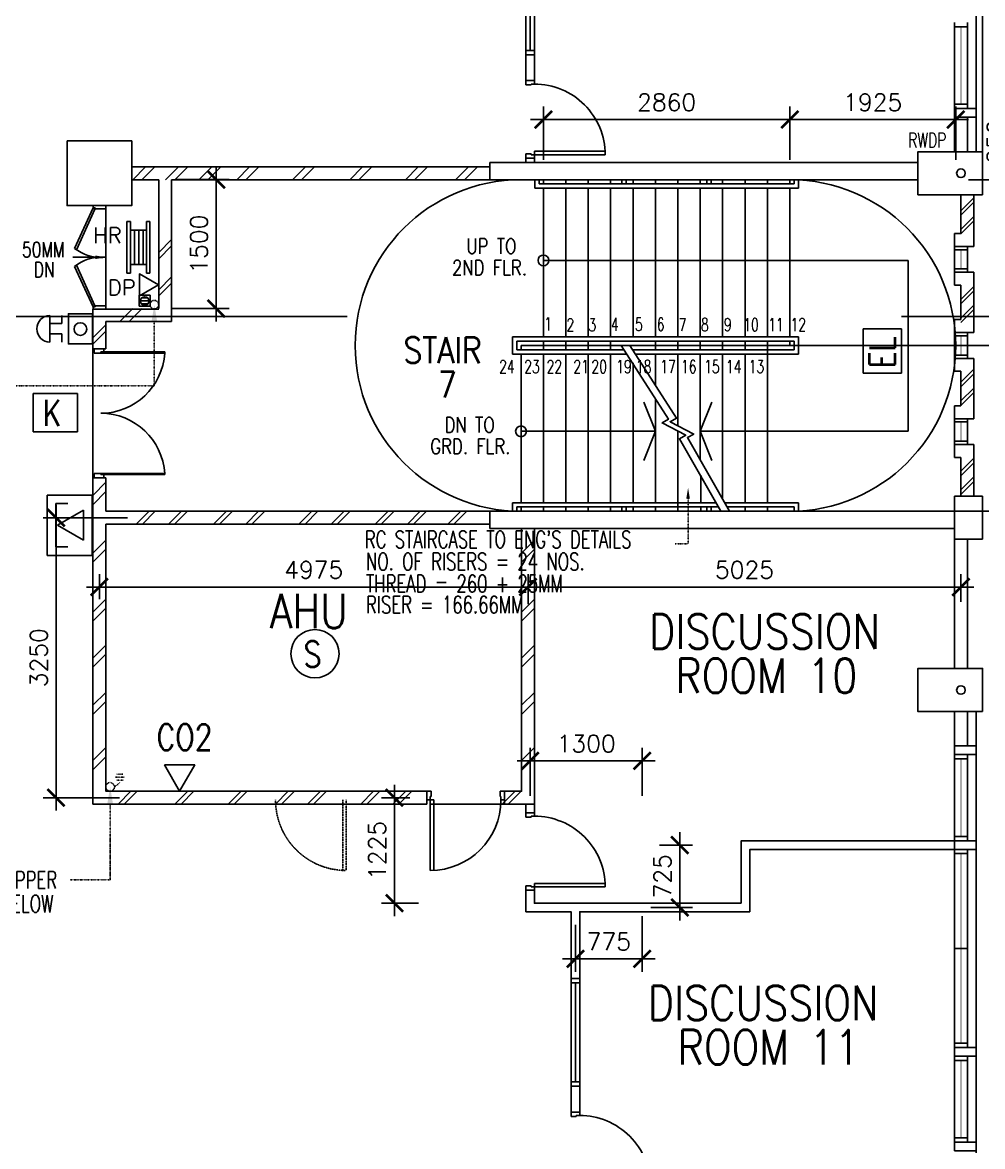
# Model space of a CAD drawing. Header units: feet. Extents: x 1613173 to 1750704, y -859418 to -757301.
# Drawn here: x 1700067 to 1711210, y -825724 to -812674 of the extents above; entities that cross this region are included whole.
import ezdxf
from ezdxf.enums import TextEntityAlignment as Align

# ---------------------------------------------------------------- set-up
doc = ezdxf.new("R2010")
doc.units = ezdxf.units.FT
doc.header["$LTSCALE"] = 13
doc.header["$MEASUREMENT"] = 0
doc.linetypes.add('DASHED2', pattern=[0.375, 0.25, -0.125])
doc.linetypes.add('DIVIDE', pattern=[1.25, 0.5, -0.25, 0, -0.25, 0, -0.25])
doc.layers.get('0').update_dxf_attribs({"linetype": 'CONTINUOUS'})
for name, color, linetype in [('-EL & K', 10, 'CONTINUOUS'), ('-FF', 240, 'CONTINUOUS'), ('-HR', 4, 'CONTINUOUS'), ('AR', 7, 'CONTINUOUS'), ('COL', 3, 'CONTINUOUS'), ('DEMOLISH-WORKS', 8, 'DASHED2'), ('DIM', 7, 'CONTINUOUS'), ('DOOR', 5, 'CONTINUOUS'), ('DR', 7, 'CONTINUOUS'), ('FIT', 5, 'CONTINUOUS'), ('H', 1, 'CONTINUOUS'), ('hatch', 7, 'CONTINUOUS'), ('LINE', 7, 'CONTINUOUS'), ('partition', 7, 'CONTINUOUS'), ('PIPE', 5, 'DIVIDE'), ('PL', 5, 'CONTINUOUS'), ('RWDP', 145, 'CONTINUOUS'), ('stair', 7, 'CONTINUOUS'), ('T25', 7, 'CONTINUOUS'), ('T50', 4, 'CONTINUOUS'), ('TEX', 2, 'CONTINUOUS'), ('WALL', 2, 'CONTINUOUS'), ('WIN', 5, 'CONTINUOUS'), ('WP', 50, 'DIVIDE')]:
    doc.layers.add(name, color=color, linetype=linetype)
doc.styles.add('E', font='ROMANS.SHX', dxfattribs={"width": 0.9})
doc.styles.add('ROMANS', font='romans')
doc.styles.get("Standard").update_dxf_attribs({"font": 'ROMANS.SHX'})
doc.dimstyles.new('STANDARD$0', dxfattribs={"dimscale": 0, "dimtxt": 8, "dimasz": 6, "dimexe": 1, "dimexo": 1, "dimgap": 3, "dimtad": 1, "dimdec": 0, "dimlfac": -1, "dimrnd": 1, "dimzin": 0, "dimdsep": 46, "dimtxsty": 'Standard', "dimcen": 0, "dimclrd": 5, "dimclre": 250, "dimadec": 0, "dimazin": 0, "dimtfac": 1, "dimtdec": 4, "dimtofl": 0, "dimtmove": 0, "dimatfit": 3, "dimfxl": 1, "dimtolj": 1, "dimtzin": 0, "dimarcsym": 0})

# ---------------------------------------------------------------- blocks, each defined once
blk = doc.blocks.new('FD2')
at = {"layer": 'LINE', "linetype": 'Continuous'}
for points in [[(100, 1200), (100, 1250), (0, 1250), (0, 1200)], [(100, 0), (100, 50), (0, 50), (0, 0)]]:
    blk.add_lwpolyline(points, close=True, dxfattribs=at)
at = {"layer": 'LINE', "color": 5, "linetype": 'Continuous'}
for points in [[(0, 1200), (0, 50)], [(100, 50), (100, 1200)]]:
    blk.add_lwpolyline(points, dxfattribs=at)
at = {"layer": 'LINE', "color": 1, "linetype": 'Continuous'}
blk.add_lwpolyline([(50, 50), (50, 1200)], dxfattribs=at)
blk = doc.blocks.new('FG2')
at = {"layer": 'LINE', "linetype": 'Continuous', "xscale": -1, "rotation": 180}
blk.add_blockref('FD2', (0, 0), dxfattribs=at)
blk = doc.blocks.new('_ARCHTICK')
at = {"color": 0, "linetype": 'ByBlock', "const_width": 0.15}
blk.add_lwpolyline([(-0.5, -0.5), (0.5, 0.5)], dxfattribs=at)
blk = doc.blocks.new('*D220')
at = {"layer": 'stair', "color": 7, "lineweight": -2, "transparency": 16777216}
for p, q in [((1708974, -814268), (1708974, -813651)), ((1710899, -814268), (1710899, -813651)), ((1711049, -813801), (1708824, -813801))]:
    blk.add_line(p, q, dxfattribs=at)
at = {"layer": 'stair', "color": 7, "lineweight": -2, "transparency": 16777216, "xscale": 200, "yscale": 200, "zscale": 200, "rotation": 180}
blk.add_blockref('_ARCHTICK', (1708974, -813801), dxfattribs=at)
at = {"layer": 'stair', "color": 7, "lineweight": -2, "transparency": 16777216, "xscale": 200, "yscale": 200, "zscale": 200}
blk.add_blockref('_ARCHTICK', (1710899, -813801), dxfattribs=at)
at = {"layer": 'stair', "color": 7, "transparency": 16777216, "insert": (1709936, -813601), "char_height": 200, "attachment_point": 5, "style": 'ROMANS'}
blk.add_mtext('\\A1;1925', dxfattribs=at)
blk = doc.blocks.new('*D221')
at = {"layer": 'stair', "color": 7, "lineweight": -2, "transparency": 16777216}
for p, q in [((1706114, -814268), (1706114, -813651)), ((1708974, -814268), (1708974, -813651)), ((1705964, -813801), (1709124, -813801))]:
    blk.add_line(p, q, dxfattribs=at)
at = {"layer": 'stair', "color": 7, "lineweight": -2, "transparency": 16777216, "xscale": 200, "yscale": 200, "zscale": 200, "rotation": 180}
blk.add_blockref('_ARCHTICK', (1706114, -813801), dxfattribs=at)
at = {"layer": 'stair', "color": 7, "lineweight": -2, "transparency": 16777216, "xscale": 200, "yscale": 200, "zscale": 200}
blk.add_blockref('_ARCHTICK', (1708974, -813801), dxfattribs=at)
at = {"layer": 'stair', "color": 7, "transparency": 16777216, "insert": (1707544, -813601), "char_height": 200, "attachment_point": 5, "style": 'ROMANS'}
blk.add_mtext('\\A1;2860', dxfattribs=at)
blk = doc.blocks.new('*D224')
at = {"layer": 'DIM', "color": 7, "lineweight": -2, "transparency": 16777216}
for p, q in [((1702316, -814349), (1702316, -816146)), ((1701854, -814499), (1702466, -814499)), ((1701799, -815996), (1702466, -815996))]:
    blk.add_line(p, q, dxfattribs=at)
at = {"layer": 'DIM', "color": 7, "lineweight": -2, "transparency": 16777216, "xscale": 200, "yscale": 200, "zscale": 200}
for p, rotation in [((1702316, -814499), 90), ((1702316, -815996), 270)]:
    blk.add_blockref('_ARCHTICK', p, dxfattribs=dict(at, rotation=rotation))
at = {"layer": 'DIM', "color": 7, "transparency": 16777216, "insert": (1702116, -815248), "char_height": 200, "attachment_point": 5, "rotation": 90, "style": 'ROMANS'}
blk.add_mtext('\\A1;1500', dxfattribs=at)
blk = doc.blocks.new('D1500-1')
at = {"layer": 'DR'}
for p, q in [((38, 77), (38, 821)), ((38, 821), (50, 820)), ((50, 0), (50, 820)), ((1462, 821), (1450, 820)), ((1450, 0), (1450, 820)), ((1462, 77), (1462, 821)), ((38, 115), (0, 115)), ((50, 0), (0, 0)), ((50, 77), (38, 77)), ((1450, 77), (1462, 77)), ((1462, 115), (1500, 115)), ((1450, 0), (1500, 0))]:
    blk.add_line(p, q, dxfattribs=at)
for centre, start, end in [((5, 77), 0.0238, 86.5289), ((1495, 77), 93.4711, 179.9762)]:
    blk.add_arc(centre, 745, start, end, dxfattribs=at)
blk = doc.blocks.new('*D227')
at = {"layer": 'DIM', "color": 7, "lineweight": -2, "transparency": 16777216}
for p, q in [((1700960, -819369), (1700960, -819079)), ((1705935, -819427), (1705935, -819079)), ((1706085, -819229), (1700810, -819229))]:
    blk.add_line(p, q, dxfattribs=at)
at = {"layer": 'DIM', "color": 7, "lineweight": -2, "transparency": 16777216, "xscale": 200, "yscale": 200, "zscale": 200, "rotation": 180}
blk.add_blockref('_ARCHTICK', (1700960, -819229), dxfattribs=at)
at = {"layer": 'DIM', "color": 7, "lineweight": -2, "transparency": 16777216, "xscale": 200, "yscale": 200, "zscale": 200}
blk.add_blockref('_ARCHTICK', (1705935, -819229), dxfattribs=at)
at = {"layer": 'DIM', "color": 7, "transparency": 16777216, "insert": (1703448, -819029), "char_height": 200, "attachment_point": 5, "style": 'ROMANS'}
blk.add_mtext('\\A1;4975', dxfattribs=at)
blk = doc.blocks.new('*D228')
at = {"layer": 'DIM', "color": 7, "lineweight": -2, "transparency": 16777216}
for p, q in [((1700457, -821824), (1700457, -818274)), ((1701286, -818424), (1700307, -818424)), ((1701192, -821674), (1700307, -821674))]:
    blk.add_line(p, q, dxfattribs=at)
at = {"layer": 'DIM', "color": 7, "lineweight": -2, "transparency": 16777216, "xscale": 200, "yscale": 200, "zscale": 200}
for p, rotation in [((1700457, -818424), 90), ((1700457, -821674), 270)]:
    blk.add_blockref('_ARCHTICK', p, dxfattribs=dict(at, rotation=rotation))
at = {"layer": 'DIM', "color": 7, "transparency": 16777216, "insert": (1700257, -820049), "char_height": 200, "attachment_point": 5, "rotation": 90, "style": 'ROMANS'}
blk.add_mtext('\\A1;3250', dxfattribs=at)
blk = doc.blocks.new('d900-1b1')
at = {"layer": 'DR'}
for p, q in [((40, 100), (40, 920)), ((80, 919), (80, 100)), ((0, 0), (0, 100)), ((0, 100), (40, 100)), ((50, 0), (0, 0)), ((80, 100), (40, 100)), ((40, 100), (40, 60)), ((40, 60), (50, 60)), ((50, 60), (50, 0)), ((860, 60), (850, 60)), ((850, 60), (850, 0)), ((850, 0), (900, 0)), ((860, 100), (860, 60)), ((900, 100), (860, 100)), ((900, 0), (900, 100))]:
    blk.add_line(p, q, dxfattribs=at)
blk.add_arc((40, 100), 820, 0, 90, dxfattribs=at)
blk = doc.blocks.new('*D229')
at = {"layer": 'DIM', "color": 7, "lineweight": -2, "transparency": 16777216}
for p, q in [((1705935, -819427), (1705935, -819079)), ((1710960, -819399), (1710960, -819079)), ((1711110, -819229), (1705785, -819229))]:
    blk.add_line(p, q, dxfattribs=at)
at = {"layer": 'DIM', "color": 7, "lineweight": -2, "transparency": 16777216, "xscale": 200, "yscale": 200, "zscale": 200, "rotation": 180}
blk.add_blockref('_ARCHTICK', (1705935, -819229), dxfattribs=at)
at = {"layer": 'DIM', "color": 7, "lineweight": -2, "transparency": 16777216, "xscale": 200, "yscale": 200, "zscale": 200}
blk.add_blockref('_ARCHTICK', (1710960, -819229), dxfattribs=at)
at = {"layer": 'DIM', "color": 7, "transparency": 16777216, "insert": (1708448, -819029), "char_height": 200, "attachment_point": 5, "style": 'ROMANS'}
blk.add_mtext('\\A1;5025', dxfattribs=at)
blk = doc.blocks.new('*D241')
at = {"layer": 'DIM', "color": 7, "lineweight": -2, "transparency": 16777216}
for p, q in [((1705960, -821651), (1705960, -821097)), ((1707260, -821651), (1707260, -821097)), ((1707410, -821247), (1705810, -821247))]:
    blk.add_line(p, q, dxfattribs=at)
at = {"layer": 'DIM', "color": 7, "lineweight": -2, "transparency": 16777216, "xscale": 200, "yscale": 200, "zscale": 200, "rotation": 180}
blk.add_blockref('_ARCHTICK', (1705960, -821247), dxfattribs=at)
at = {"layer": 'DIM', "color": 7, "lineweight": -2, "transparency": 16777216, "xscale": 200, "yscale": 200, "zscale": 200}
blk.add_blockref('_ARCHTICK', (1707260, -821247), dxfattribs=at)
at = {"layer": 'DIM', "color": 7, "transparency": 16777216, "insert": (1706610, -821047), "char_height": 200, "attachment_point": 5, "style": 'ROMANS'}
blk.add_mtext('\\A1;1300', dxfattribs=at)
blk = doc.blocks.new('*D242')
at = {"layer": 'DIM', "color": 7, "lineweight": -2, "transparency": 16777216}
for p, q in [((1704384, -823049), (1704384, -821524)), ((1704564, -821674), (1704234, -821674)), ((1704664, -822899), (1704234, -822899))]:
    blk.add_line(p, q, dxfattribs=at)
at = {"layer": 'DIM', "color": 7, "lineweight": -2, "transparency": 16777216, "xscale": 200, "yscale": 200, "zscale": 200}
for p, rotation in [((1704384, -821674), 90), ((1704384, -822899), 270)]:
    blk.add_blockref('_ARCHTICK', p, dxfattribs=dict(at, rotation=rotation))
at = {"layer": 'DIM', "color": 7, "transparency": 16777216, "insert": (1704184, -822287), "char_height": 200, "attachment_point": 5, "rotation": 90, "style": 'ROMANS'}
blk.add_mtext('\\A1;1225', dxfattribs=at)
blk = doc.blocks.new('*D243')
at = {"layer": 'DIM', "color": 7, "lineweight": -2, "transparency": 16777216}
for p, q in [((1707696, -822074), (1707696, -823099)), ((1707460, -822224), (1707846, -822224)), ((1707360, -822949), (1707846, -822949))]:
    blk.add_line(p, q, dxfattribs=at)
at = {"layer": 'DIM', "color": 7, "lineweight": -2, "transparency": 16777216, "xscale": 200, "yscale": 200, "zscale": 200}
for p, rotation in [((1707696, -822224), 90), ((1707696, -822949), 270)]:
    blk.add_blockref('_ARCHTICK', p, dxfattribs=dict(at, rotation=rotation))
at = {"layer": 'DIM', "color": 7, "transparency": 16777216, "insert": (1707496, -822587), "char_height": 200, "attachment_point": 5, "rotation": 90, "style": 'ROMANS'}
blk.add_mtext('\\A1;725', dxfattribs=at)
blk = doc.blocks.new('*D244')
at = {"layer": 'DIM', "color": 7, "lineweight": -2, "transparency": 16777216}
for p, q in [((1707260, -823049), (1707260, -823695)), ((1706485, -823149), (1706485, -823695)), ((1707410, -823545), (1706335, -823545))]:
    blk.add_line(p, q, dxfattribs=at)
at = {"layer": 'DIM', "color": 7, "lineweight": -2, "transparency": 16777216, "xscale": 200, "yscale": 200, "zscale": 200, "rotation": 180}
blk.add_blockref('_ARCHTICK', (1706485, -823545), dxfattribs=at)
at = {"layer": 'DIM', "color": 7, "lineweight": -2, "transparency": 16777216, "xscale": 200, "yscale": 200, "zscale": 200}
blk.add_blockref('_ARCHTICK', (1707260, -823545), dxfattribs=at)
at = {"layer": 'DIM', "color": 7, "transparency": 16777216, "insert": (1706873, -823345), "char_height": 200, "attachment_point": 5, "style": 'ROMANS'}
blk.add_mtext('\\A1;775', dxfattribs=at)
blk = doc.blocks.new('*D257')
at = {"color": 7, "lineweight": -2, "transparency": 16777216}
for p, q in [((1711501, -814274), (1711501, -814824)), ((1711360, -814424), (1711651, -814424)), ((1711360, -814674), (1711651, -814674))]:
    blk.add_line(p, q, dxfattribs=at)
at = {"color": 7, "lineweight": -2, "transparency": 16777216, "xscale": 200, "yscale": 200, "zscale": 200}
for p, rotation in [((1711501, -814424), 90), ((1711501, -814674), 270)]:
    blk.add_blockref('_ARCHTICK', p, dxfattribs=dict(at, rotation=rotation))
at = {"color": 7, "transparency": 16777216, "insert": (1711363, -814059), "char_height": 200, "attachment_point": 5, "rotation": 90, "style": 'ROMANS'}
blk.add_mtext('\\A1;250', dxfattribs=at)
blk = doc.blocks.new('100FT')
at = {"layer": 'PIPE', "linetype": 'Continuous'}
blk.add_circle((0, 0), 50, dxfattribs=at)
at = {"layer": 'WP', "linetype": 'Continuous'}
for p, q in [((-37, 34), (37, 34)), ((-50, -3), (50, -3)), ((-34, -37), (34, -37))]:
    blk.add_line(p, q, dxfattribs=at)
blk = doc.blocks.new('A$C7CE3714C')
at = {"layer": 'FIT'}
blk.add_lwpolyline([(0, 0), (126, 0), (126, 126), (0, 126)], close=True, dxfattribs=at)
at = {"layer": 'FIT', "xscale": -1}
blk.add_blockref('100FT', (63, 66), dxfattribs=at)
blk = doc.blocks.new('CO2')
at = {"layer": '-FF'}
blk.add_lwpolyline([(-306, -176), (-306, 176), (0, 0)], close=True, dxfattribs=at)
blk = doc.blocks.new('ALARM BELL')
at = {"layer": '-FF'}
for p, q in [((-159, 140), (153, 140)), ((-60, 140), (-60, 0)), ((60, 140), (60, 0)), ((-156, 0), (-60, 0)), ((60, 0), (152, 0))]:
    blk.add_line(p, q, dxfattribs=at)
blk.add_arc((-3, 135), 156, 1.8551, 178.1449, dxfattribs=at)
blk = doc.blocks.new('BREAK GLASS')
at = {"layer": '-FF'}
blk.add_lwpolyline([(-175, 281), (-175, 0), (175, 0), (175, 281)], close=True, dxfattribs=at)
blk.add_circle((2, 140), 73.3, dxfattribs=at)
blk = doc.blocks.new('SMOKE DETECTOR')
at = {"layer": '-FF'}
blk.add_circle((0, 0), 280, dxfattribs=at)
at = {"layer": '-FF', "color": 3, "style": 'E', "width": 0.8}
blk.add_text('S', height=300, dxfattribs=at).set_placement((-132, -156))
blk = doc.blocks.new('FIREMAN INTERCOM')
at = {"layer": '-FF', "color": 3, "ltscale": 10}
for p, q in [((-350, 522), (350, 522)), ((-350, 0), (-350, 522)), ((350, 522), (350, 0)), ((350, 0), (-350, 0))]:
    blk.add_line(p, q, dxfattribs=at)
at = {"layer": '-FF', "ltscale": 10}
for p, q in [((-254, 281), (-254, 422)), ((-254, 422), (251, 422)), ((-1, 402), (-176, 100)), ((173, 100), (-1, 402)), ((251, 422), (251, 281)), ((-176, 100), (173, 100))]:
    blk.add_line(p, q, dxfattribs=at)

msp = doc.modelspace()

# ---------------------------------------------------------------- linework, layer by layer
at = {"layer": '-EL & K', "color": 0}
for p, q in [((1709823.9, -816744.9), (1709823.9, -816231)), ((1709823.9, -816231), (1710271, -816231)), ((1710271, -816231), (1710271, -816744.9)), ((1710271, -816744.9), (1709823.9, -816744.9)), ((1700190.6, -816979.7), (1700704.5, -816979.7)), ((1700190.6, -817426.8), (1700190.6, -816979.7)), ((1700704.5, -816979.7), (1700704.5, -817426.8)), ((1700704.5, -817426.8), (1700190.6, -817426.8))]:
    msp.add_line(p, q, dxfattribs=at)
at = {"layer": '-HR', "color": 0}
for p, q in [((1701319.4, -814984.5), (1701279.4, -814984.5)), ((1701279.4, -814984.5), (1701279.4, -815584.5)), ((1701319.4, -814984.5), (1701319.4, -815584.5)), ((1701504.9, -815084.5), (1701319.4, -815084.5)), ((1701369.4, -815084.5), (1701369.4, -815484.5)), ((1701419.4, -815084.5), (1701419.4, -815484.5)), ((1701469.4, -815084.5), (1701469.4, -815484.5)), ((1701504.9, -814984.5), (1701504.9, -815584.5)), ((1701544.9, -814984.5), (1701504.9, -814984.5)), ((1701544.9, -814984.5), (1701544.9, -815584.5)), ((1701504.9, -815484.5), (1701319.4, -815484.5)), ((1701319.4, -815584.5), (1701279.4, -815584.5)), ((1701544.9, -815584.5), (1701504.9, -815584.5))]:
    msp.add_line(p, q, dxfattribs=at)
at = {"layer": '-HR', "color": 0, "elevation": 0}
msp.add_lwpolyline([(1701424.9, -815846.5), (1701424.9, -815592.4), (1701644.9, -815719.4)], close=True, dxfattribs=at)
at = {"color": 0}
for p, q in [((1711135.2, -814174.1), (1711135.2, -808674.1)), ((1711135.2, -826174.1), (1711135.2, -820674.1))]:
    msp.add_line(p, q, dxfattribs=at)
at = {"layer": 'AR', "color": 0}
for p, q in [((1703834.4, -816086.9), (1691157.2, -816086.9)), ((1716407.7, -816086.9), (1710269.5, -816086.9))]:
    msp.add_line(p, q, dxfattribs=at)
at = {"layer": 'COL', "color": 0}
for p, q in [((1705490.2, -814299.1), (1710460.2, -814299.1)), ((1705490.2, -814299.1), (1705490.2, -814499.1)), ((1705490.2, -814499.1), (1710460.2, -814499.1)), ((1711210.2, -818174.1), (1710885.2, -818174.1)), ((1710885.2, -818424.1), (1710885.2, -818174.1)), ((1711210.2, -818674.1), (1711210.2, -818174.1)), ((1705490.2, -818349.1), (1710885.2, -818349.1)), ((1705490.2, -818549.1), (1705490.2, -818349.1)), ((1710885.2, -818674.1), (1710885.2, -818424.1)), ((1705490.2, -818549.1), (1710885.2, -818549.1)), ((1710885.2, -818674.1), (1711210.2, -818674.1))]:
    msp.add_line(p, q, dxfattribs=at)
for points in [[(1700585.2, -814049.1), (1701335.2, -814049.1), (1701335.2, -814799.1), (1700585.2, -814799.1)], [(1711210.2, -814674.1), (1710460.2, -814674.1), (1710460.2, -814174.1), (1711210.2, -814174.1)], [(1711210.2, -820674.1), (1710460.2, -820674.1), (1710460.2, -820174.1), (1711210.2, -820174.1)]]:
    msp.add_lwpolyline(points, close=True, dxfattribs=at)
at = {"layer": 'DEMOLISH-WORKS', "color": 0, "ltscale": 0.7}
for p, q in [((1703784.2, -822518.1), (1703784.2, -821699.1)), ((1703824.2, -821699.1), (1703824.2, -822519.1))]:
    msp.add_line(p, q, dxfattribs=at)
msp.add_arc((1703824.2, -821699.1), 820, 180, 270, dxfattribs=at)
at = {"layer": 'DOOR', "color": 0}
for p, q in [((1700886.2, -814826.3), (1700673, -815297.3)), ((1700907.1, -814840.1), (1700693.1, -815312.2)), ((1700886.2, -814799.1), (1700886.2, -814824.1)), ((1700886.2, -814824.1), (1700911.2, -814824.1)), ((1700907.1, -814837.9), (1700886.2, -814824.1)), ((1700911.2, -814824.1), (1700911.2, -814837.1)), ((1700911.2, -814837.1), (1701036.2, -814837.1)), ((1701036.2, -814799.1), (1701036.2, -814837.1)), ((1700907.1, -815962.5), (1700693.1, -815490.4)), ((1700886.2, -815976.3), (1700673, -815505.3)), ((1700907.1, -815962.5), (1700886.2, -815976.3)), ((1700886.2, -815976.3), (1700911.2, -815976.3)), ((1700886.2, -816001.3), (1700886.2, -815976.3)), ((1700911.2, -815976.3), (1700911.2, -815963.3)), ((1700911.2, -815963.3), (1701036.2, -815963.3)), ((1701036.2, -816001.3), (1701036.2, -815963.3))]:
    msp.add_line(p, q, dxfattribs=at)
msp.add_arc((1700979.9, -814903.9), 499, 232.03455, 272.4491, dxfattribs=at)
at = {"layer": 'DR', "color": 0}
msp.add_line((1701036.2, -815400.2), (1700651.8, -815400.2), dxfattribs=at)
at = {"layer": 'H', "color": 0}
for p, q in [((1710958.1, -814859.9), (1711108.1, -814709.9)), ((1710958.1, -814911.6), (1711108.1, -814761.6)), ((1710960.2, -815076.6), (1711110.2, -814926.6)), ((1710960.2, -815128.3), (1711110.2, -814978.3)), ((1710958.1, -815888.5), (1711108.1, -815738.5)), ((1710958.1, -815940.2), (1711108.1, -815790.2)), ((1710960.2, -816105.3), (1711110.2, -815955.3)), ((1710960.2, -816156.9), (1711110.2, -816006.9)), ((1710958.1, -816851), (1711108.1, -816701)), ((1710958.1, -816902.7), (1711108.1, -816752.7)), ((1710960.2, -817067.8), (1711110.2, -816917.8)), ((1710960.2, -817119.4), (1711110.2, -816969.4)), ((1710958.1, -817884.2), (1711108.1, -817734.2)), ((1710958.1, -817935.9), (1711108.1, -817785.9)), ((1710960.2, -818100.9), (1711110.2, -817950.9)), ((1710960.2, -818152.6), (1711110.2, -818002.6)), ((1701538.3, -818349.1), (1701388.3, -818499.1)), ((1701609, -818349.1), (1701459, -818499.1)), ((1701912, -818349.1), (1701762, -818499.1)), ((1701982.7, -818349.1), (1701832.7, -818499.1)), ((1702434.2, -818349.1), (1702284.2, -818499.1)), ((1702504.9, -818349.1), (1702354.9, -818499.1)), ((1702807.9, -818349.1), (1702657.9, -818499.1)), ((1702878.6, -818349.1), (1702728.6, -818499.1)), ((1703426.1, -818349.1), (1703276.1, -818499.1)), ((1703496.9, -818349.1), (1703346.9, -818499.1)), ((1703799.8, -818349.1), (1703649.8, -818499.1)), ((1703870.5, -818349.1), (1703720.5, -818499.1)), ((1704311.4, -818349.1), (1704161.4, -818499.1)), ((1704382.1, -818349.1), (1704232.1, -818499.1)), ((1704685.1, -818349.1), (1704535.1, -818499.1)), ((1704755.8, -818349.1), (1704605.8, -818499.1)), ((1705154, -818349.1), (1705004, -818499.1)), ((1705224.7, -818349.1), (1705074.7, -818499.1)), ((1701326.9, -821599.1), (1701176.9, -821749.1)), ((1701397.6, -821599.1), (1701247.6, -821749.1)), ((1701986.9, -821599.1), (1701836.9, -821749.1)), ((1702057.6, -821599.1), (1701907.6, -821749.1)), ((1702604.6, -821599.1), (1702454.6, -821749.1)), ((1702675.3, -821599.1), (1702525.3, -821749.1)), ((1703152.2, -821599.1), (1703002.2, -821749.1)), ((1703222.9, -821599.1), (1703072.9, -821749.1)), ((1703525.9, -821599.1), (1703375.9, -821749.1)), ((1703596.6, -821599.1), (1703446.6, -821749.1)), ((1704142.8, -821599.1), (1703992.8, -821749.1)), ((1704213.5, -821599.1), (1704063.5, -821749.1)), ((1704516.5, -821599.1), (1704366.5, -821749.1)), ((1704587.2, -821599.1), (1704437.2, -821749.1)), ((1705785.4, -821599.1), (1705635.4, -821749.1)), ((1705856.1, -821599.1), (1705706.1, -821749.1))]:
    msp.add_line(p, q, dxfattribs=at)
at = {"layer": 'hatch', "color": 0}
for p, q in [((1701346.8, -814499.1), (1701496.8, -814349.1)), ((1701452.9, -814499.1), (1701602.9, -814349.1)), ((1701728.7, -814499.1), (1701878.7, -814349.1)), ((1701834.8, -814499.1), (1701984.8, -814349.1)), ((1702113.9, -814499.1), (1702263.9, -814349.1)), ((1702220, -814499.1), (1702370, -814349.1)), ((1702553.8, -814499.1), (1702703.8, -814349.1)), ((1702659.8, -814499.1), (1702809.8, -814349.1)), ((1703200.4, -814499.1), (1703350.4, -814349.1)), ((1703306.4, -814499.1), (1703456.4, -814349.1)), ((1703865, -814499.1), (1704015, -814349.1)), ((1703971.1, -814499.1), (1704121.1, -814349.1)), ((1704511.6, -814499.1), (1704661.6, -814349.1)), ((1704617.7, -814499.1), (1704767.7, -814349.1)), ((1705092.8, -814499.1), (1705242.8, -814349.1)), ((1705198.9, -814499.1), (1705348.9, -814349.1)), ((1701036.2, -814801.3), (1701036.2, -816001.3)), ((1701798.9, -815195.1), (1701648.9, -815345.1)), ((1701798.9, -815266.7), (1701648.9, -815416.7)), ((1701798.9, -815628), (1701648.9, -815778)), ((1701798.9, -815699.6), (1701648.9, -815849.6)), ((1701198.9, -816146.3), (1701348.9, -815996.3)), ((1701305, -816146.3), (1701455, -815996.3)), ((1700885.2, -816334.5), (1701035.2, -816184.5)), ((1700885.2, -816409), (1701035.2, -816259)), ((1700886.5, -818162.4), (1701036.5, -818012.4)), ((1700886.5, -818268.4), (1701036.5, -818118.4)), ((1700885.2, -818833.5), (1701035.2, -818683.5)), ((1705860.2, -818833.5), (1706010.2, -818683.5)), ((1700885.2, -818939.5), (1701035.2, -818789.5)), ((1705860.2, -818939.5), (1706010.2, -818789.5)), ((1700885.2, -819519.8), (1701035.2, -819369.8)), ((1705860.2, -819519.8), (1706010.2, -819369.8)), ((1700885.2, -819625.8), (1701035.2, -819475.8)), ((1705860.2, -819625.8), (1706010.2, -819475.8)), ((1700885.2, -820053.5), (1701035.2, -819903.5)), ((1705860.2, -820053.5), (1706010.2, -819903.5)), ((1700885.2, -820159.6), (1701035.2, -820009.6)), ((1705860.2, -820159.6), (1706010.2, -820009.6)), ((1700885.2, -820601.9), (1701035.2, -820451.9)), ((1705860.2, -820601.9), (1706010.2, -820451.9)), ((1700885.2, -820708), (1701035.2, -820558)), ((1705860.2, -820708), (1706010.2, -820558)), ((1700885.2, -821243.4), (1701035.2, -821093.4)), ((1705860.2, -821243.4), (1706010.2, -821093.4)), ((1700885.2, -821349.5), (1701035.2, -821199.5)), ((1705860.2, -821349.5), (1706010.2, -821199.5))]:
    msp.add_line(p, q, dxfattribs=at)
msp.add_arc((1700979.9, -815898.7), 499, 87.5509, 127.96545, dxfattribs=at)
msp.add_solid([(1700911.2, -815421), (1700911.2, -815379.4), (1701036.2, -815400.2)], dxfattribs=at)
at = {"layer": 'LINE', "color": 0}
for p, q in [((1711210.2, -814174.1), (1711210.2, -790674.1)), ((1704760.2, -821599.1), (1704760.2, -821749.1)), ((1705660.2, -821599.1), (1705660.2, -821749.1))]:
    msp.add_line(p, q, dxfattribs=at)
for points in [[(1700885.2, -816461.6), (1700885.2, -817961.6)], [(1700885.2, -818499.1), (1700885.2, -821749.1), (1704760.2, -821749.1)], [(1705490.2, -818499.1), (1701035.2, -818499.1), (1701035.2, -821599.1), (1704760.2, -821599.1)], [(1703253.2, -818499.1), (1702228.2, -818499.1)], [(1705660.2, -821599.1), (1705860.2, -821599.1), (1705860.2, -818549.1)], [(1705660.2, -821749.1), (1706010.2, -821749.1), (1706010.2, -818549.1)], [(1705660.2, -821749.1), (1704804.2, -821749.1)]]:
    msp.add_lwpolyline(points, dxfattribs=at)
at = {"layer": 'LINE', "color": 0, "elevation": 0}
msp.add_lwpolyline([(1702928.2, -818349.1), (1702228.2, -818349.1)], dxfattribs=at)
at = {"layer": 'partition', "color": 0}
for p, q in [((1705910.2, -812999.1), (1705910.2, -813349.1)), ((1706010.2, -812999.1), (1706010.2, -813349.1)), ((1705910.2, -814249.1), (1705910.2, -814299.1)), ((1706010.2, -814249.1), (1706010.2, -814299.1)), ((1706535.2, -822899.1), (1708410.2, -822899.1))]:
    msp.add_line(p, q, dxfattribs=at)
for points in [[(1705910.2, -821849.1), (1705910.2, -821749.1)], [(1706010.2, -821849.1), (1706010.2, -821749.1)], [(1710885.2, -822174.1), (1708410.2, -822174.1), (1708410.2, -822899.1)], [(1710885.2, -822274.1), (1708510.2, -822274.1), (1708510.2, -822999.1)], [(1705910.2, -822749.1), (1705910.2, -822999.1), (1706435.2, -822999.1), (1706435.2, -825324.1)], [(1706010.2, -822749.1), (1706010.2, -822899.1), (1706535.2, -822899.1)], [(1708510.2, -822999.1), (1706535.2, -822999.1), (1706535.2, -825324.1)]]:
    msp.add_lwpolyline(points, dxfattribs=at)
at = {"layer": 'PL', "color": 0}
for p, q in [((1710885.2, -815274.1), (1710885.2, -815574.1)), ((1711035.2, -815312.1), (1710885.2, -815312.1)), ((1711035.2, -815274.1), (1711035.2, -815574.1)), ((1710885.2, -816274.1), (1710885.2, -816574.1)), ((1711035.2, -816274.1), (1711035.2, -816574.1)), ((1711035.2, -816312.1), (1710885.2, -816312.1)), ((1711035.2, -816536.1), (1710885.2, -816536.1)), ((1710883.8, -817574.1), (1710883.8, -817274.1)), ((1711035.2, -817574.1), (1711035.2, -817274.1)), ((1711035.2, -817536.1), (1710885.2, -817536.1))]:
    msp.add_line(p, q, dxfattribs=at)
at = {"layer": 'RWDP', "color": 0}
for centre in [(1710960.2, -814425), (1710960.2, -820424.1)]:
    msp.add_circle(centre, 50, dxfattribs=at)
at = {"layer": 'stair', "color": 0}
for p, q in [((1706013.9, -814499.1), (1706013.9, -814599.1)), ((1706063.9, -814499.1), (1706063.9, -814549.1)), ((1709023.9, -814549.1), (1706063.9, -814549.1)), ((1706113.9, -814549.1), (1706113.9, -814499.1)), ((1706373.9, -814549.1), (1706373.9, -814499.1)), ((1706633.9, -814549.1), (1706633.9, -814499.1)), ((1706893.9, -814549.1), (1706893.9, -814499.1)), ((1707025.6, -814549.1), (1707025.6, -814499.1)), ((1707075.6, -814549.1), (1707075.6, -814499.1)), ((1707153.9, -814549.1), (1707153.9, -814499.1)), ((1707413.9, -814549.1), (1707413.9, -814499.1)), ((1707673.9, -814549.1), (1707673.9, -814499.1)), ((1707933.9, -814549.1), (1707933.9, -814499.1)), ((1708012.2, -814549.1), (1708012.2, -814499.1)), ((1708062.2, -814549.1), (1708062.2, -814499.1)), ((1708193.9, -814549.1), (1708193.9, -814499.1)), ((1708453.9, -814549.1), (1708453.9, -814499.1)), ((1708713.9, -814549.1), (1708713.9, -814499.1)), ((1708973.9, -814499.1), (1708973.9, -814549.1)), ((1709023.9, -814499.1), (1709023.9, -814549.1)), ((1709073.9, -814499.1), (1709073.9, -814599.1)), ((1711048.9, -814499.1), (1712239.9, -814499.1)), ((1709073.9, -814599.1), (1706013.9, -814599.1)), ((1706113.9, -816324.1), (1706113.9, -814599.1)), ((1706373.9, -816324.1), (1706373.9, -814599.1)), ((1706633.9, -816324.1), (1706633.9, -814599.1)), ((1706893.9, -816324.1), (1706893.9, -814599.1)), ((1707153.9, -816324.1), (1707153.9, -814599.1)), ((1707413.9, -816324.1), (1707413.9, -814599.1)), ((1707673.9, -816324.1), (1707673.9, -814599.1)), ((1707933.9, -816324.1), (1707933.9, -814599.1)), ((1708193.9, -816324.1), (1708193.9, -814599.1)), ((1708453.9, -816324.1), (1708453.9, -814599.1)), ((1708713.9, -816324.1), (1708713.9, -814599.1)), ((1708973.9, -814599.1), (1708973.9, -816324.1)), ((1706113.9, -815436.6), (1710346.5, -815436.6)), ((1710346.5, -817420.7), (1710346.5, -815436.6)), ((1709073.9, -816324.1), (1705753.9, -816324.1)), ((1705753.9, -816524.1), (1705753.9, -816324.1)), ((1709023.9, -816374.1), (1705803.9, -816374.1)), ((1705803.9, -816474.1), (1705803.9, -816374.1)), ((1706113.9, -816424.1), (1706113.9, -816374.1)), ((1706373.9, -816424.1), (1706373.9, -816374.1)), ((1706633.9, -816424.1), (1706633.9, -816374.1)), ((1706633.9, -816424.1), (1706633.9, -816374.1)), ((1706893.9, -816424.1), (1706893.9, -816374.1)), ((1706893.9, -816424.1), (1706893.9, -816374.1)), ((1707413.9, -816424.1), (1707413.9, -816374.1)), ((1707673.9, -816424.1), (1707673.9, -816374.1)), ((1707933.9, -816424.1), (1707933.9, -816374.1)), ((1708193.9, -816424.1), (1708193.9, -816374.1)), ((1708453.9, -816424.1), (1708453.9, -816374.1)), ((1708713.9, -816424.1), (1708713.9, -816374.1)), ((1708713.9, -818249.1), (1708713.9, -816374.1)), ((1708973.9, -816374.1), (1708973.9, -816424.1)), ((1709023.9, -816474.1), (1709023.9, -816374.1)), ((1709073.9, -816524.1), (1709073.9, -816324.1)), ((1705753.9, -816524.1), (1707080.9, -816524.1)), ((1705803.9, -816474.1), (1707049.1, -816474.1)), ((1706148.9, -816424.1), (1705853.9, -816424.1)), ((1705853.9, -816474.1), (1705853.9, -816424.1)), ((1705853.9, -818249.1), (1705853.9, -816524.1)), ((1708973.9, -816424.1), (1706113.9, -816424.1)), ((1706113.9, -816474.1), (1706113.9, -816424.1)), ((1706113.9, -818249.1), (1706113.9, -816524.1)), ((1706373.9, -816474.1), (1706373.9, -816424.1)), ((1706373.9, -818249.1), (1706373.9, -816524.1)), ((1706633.9, -816474.1), (1706633.9, -816424.1)), ((1706633.9, -818249.1), (1706633.9, -816524.1)), ((1706893.9, -816474.1), (1706893.9, -816424.1)), ((1706893.9, -818249.1), (1706893.9, -816524.1)), ((1709023.9, -816474.1), (1707149.6, -816474.1)), ((1708973.9, -816424.1), (1707174.6, -816424.1)), ((1709073.9, -816524.1), (1707181.6, -816524.1)), ((1707413.9, -816474.1), (1707413.9, -816424.1)), ((1707413.9, -816474.1), (1707413.9, -816428.5)), ((1707413.9, -816887.7), (1707413.9, -816524.1)), ((1707673.9, -816474.1), (1707673.9, -816424.1)), ((1707673.9, -816474.1), (1707673.9, -816424.1)), ((1707673.9, -817356), (1707673.9, -816524.1)), ((1707933.9, -816474.1), (1707933.9, -816424.1)), ((1707933.9, -816474.1), (1707933.9, -816424.1)), ((1707933.9, -817752.5), (1707933.9, -816524.1)), ((1708193.9, -816474.1), (1708193.9, -816424.1)), ((1708193.9, -816474.1), (1708193.9, -816424.1)), ((1708193.9, -818207.4), (1708193.9, -816524.1)), ((1708453.9, -816474.1), (1708453.9, -816424.1)), ((1708453.9, -816474.1), (1708453.9, -816424.1)), ((1708453.9, -818249.1), (1708453.9, -816524.1)), ((1708713.9, -816474.1), (1708713.9, -816424.1)), ((1708713.9, -816474.1), (1708713.9, -816424.1)), ((1708973.9, -816424.1), (1712250.9, -816424.1)), ((1707153.9, -818249.1), (1707153.9, -816626.8)), ((1707413.9, -818249.1), (1707413.9, -817046)), ((1707413.9, -817420.7), (1705853.9, -817420.7)), ((1707673.9, -818349.1), (1707673.9, -817418)), ((1707933.9, -817420.7), (1710346.5, -817420.7)), ((1707941.4, -818249.1), (1707941.4, -817928.4)), ((1705753.9, -818349.1), (1705753.9, -818249.1)), ((1708117.2, -818249.1), (1705753.9, -818249.1)), ((1705803.9, -818349.1), (1705803.9, -818299.1)), ((1708145.8, -818299.1), (1705803.9, -818299.1)), ((1705853.9, -818349.1), (1705853.9, -818299.1)), ((1706113.9, -818349.1), (1706113.9, -818299.1)), ((1706373.9, -818349.1), (1706373.9, -818299.1)), ((1706633.9, -818349.1), (1706633.9, -818299.1)), ((1706893.9, -818349.1), (1706893.9, -818299.1)), ((1707025.6, -818299.1), (1707025.6, -818349.1)), ((1707075.6, -818299.1), (1707075.6, -818349.1)), ((1707153.9, -818349.1), (1707153.9, -818299.1)), ((1707413.9, -818349.1), (1707413.9, -818299.1)), ((1707941.4, -818349.1), (1707941.4, -818299.1)), ((1708012.2, -818299.1), (1708012.2, -818349.1)), ((1708062.2, -818299.1), (1708062.2, -818349.1)), ((1709073.9, -818249.1), (1708217.8, -818249.1)), ((1709023.9, -818299.1), (1708246.3, -818299.1)), ((1708453.9, -818349.1), (1708453.9, -818299.1)), ((1708713.9, -818349.1), (1708713.9, -818299.1)), ((1709023.9, -818299.1), (1709023.9, -818349.1)), ((1709073.9, -818249.1), (1709073.9, -818349.1)), ((1710885.2, -818349.1), (1712239.9, -818349.1))]:
    msp.add_line(p, q, dxfattribs=at)
for points in [[(1708174.4, -818349.1), (1707693.2, -817507.2), (1707765.4, -817465.9), (1707491.9, -817322.8), (1707564.1, -817281.5), (1707017.2, -816424.1)], [(1708274.9, -818349.1), (1707786, -817493.8), (1707858.3, -817452.5), (1707584.8, -817309.4), (1707657, -817268.1), (1707117.7, -816424.1)], [(1707279.2, -817757.7), (1707413.9, -817420.7), (1707279.2, -817083.6)], [(1708068.7, -817757.7), (1707933.9, -817420.7), (1708068.7, -817083.6)]]:
    msp.add_lwpolyline(points, dxfattribs=at)
for centre in [(1706113.9, -815436.6), (1705853.9, -817420.7)]:
    msp.add_circle(centre, 62.5, dxfattribs=at)
for centre, start, end in [((1705853.9, -816424.1), 90, 270), ((1708973.9, -816424.1), 270, 90)]:
    msp.add_arc(centre, 1925, start, end, dxfattribs=at)
at = {"layer": 'WALL', "color": 0}
for p, q in [((1710885.2, -813774.1), (1710885.2, -814174.1)), ((1711035.2, -813774.1), (1711035.2, -814174.1)), ((1701785.2, -814349.1), (1701335.2, -814349.1)), ((1705490.2, -814349.1), (1701335.2, -814349.1)), ((1701785.2, -814349.1), (1705335.2, -814349.1)), ((1701335.2, -814499.1), (1701648.9, -814499.1)), ((1701648.9, -815996.3), (1701648.9, -814499.1)), ((1701798.9, -814499.1), (1705490.2, -814499.1)), ((1701798.9, -816146.3), (1701798.9, -814499.1)), ((1711110.2, -815274.1), (1711110.2, -814674.1)), ((1701648.9, -815996.3), (1701648.9, -815146.3)), ((1710885.2, -815124.1), (1710960.2, -815124.1)), ((1710885.2, -815274.1), (1710885.2, -815124.1)), ((1701648.9, -815897.3), (1701648.9, -815260.6)), ((1711110.2, -815274.1), (1710885.2, -815274.1)), ((1710885.2, -815574.1), (1710885.2, -815724.1)), ((1710885.2, -815574.1), (1711110.2, -815574.1)), ((1711110.2, -815574.1), (1711110.2, -816274.1)), ((1710885.2, -815724.1), (1710960.2, -815724.1)), ((1710960.2, -816124.1), (1710960.2, -815724.1)), ((1700885.2, -816001.3), (1701648.9, -816001.3)), ((1700885.2, -816001.3), (1700885.2, -816461.6)), ((1701798.9, -816146.3), (1701035.2, -816146.3)), ((1701035.2, -816146.3), (1701035.2, -816461.6)), ((1710885.2, -816124.1), (1710960.2, -816124.1)), ((1701035.2, -816461.6), (1700885.2, -816461.6)), ((1711110.2, -817274.1), (1711110.2, -816574.1)), ((1710960.2, -816724.1), (1710885.2, -816724.1)), ((1710960.2, -816724.1), (1710960.2, -817124.1)), ((1710885.2, -817274.1), (1710885.2, -817124.1)), ((1710885.2, -817124.1), (1710960.2, -817124.1)), ((1710885.2, -817274.1), (1711110.2, -817274.1)), ((1711110.2, -817574.1), (1710885.2, -817574.1)), ((1710885.2, -817574.1), (1710885.2, -817724.1)), ((1711110.2, -817574.1), (1711110.2, -818174.1)), ((1710885.2, -817724.1), (1710960.2, -817724.1)), ((1710960.2, -817724.1), (1710960.2, -818174.1)), ((1700885.2, -817961.6), (1700885.2, -818499.1)), ((1701035.2, -817961.6), (1700885.2, -817961.6)), ((1701035.2, -818349.1), (1701035.2, -817961.6)), ((1701035.2, -818349.1), (1705490.2, -818349.1)), ((1701035.2, -818499.1), (1705335.2, -818499.1)), ((1710885.2, -818674.1), (1710885.2, -820174.1)), ((1711035.2, -818674.1), (1711035.2, -820174.1)), ((1710885.2, -821074.1), (1710885.2, -820674.1)), ((1711035.2, -821074.1), (1711035.2, -820674.1))]:
    msp.add_line(p, q, dxfattribs=at)
at = {"layer": 'WALL', "color": 0, "linetype": 'Continuous'}
msp.add_line((1701335.2, -814349.1), (1701335.2, -814049.1), dxfattribs=at)
at = {"layer": 'WALL', "color": 7, "linetype": 'Continuous'}
msp.add_line((1704320.5, -814349.1), (1705220.5, -814349.1), dxfattribs=at)
at = {"layer": 'WALL', "color": 0}
for points in [[(1711135.2, -813774.1), (1710885.2, -813774.1), (1710885.2, -813674.1), (1711135.2, -813674.1)], [(1711135.2, -821074.1), (1710885.2, -821074.1), (1710885.2, -821174.1), (1711135.2, -821174.1)], [(1711135.2, -822174.1), (1710885.2, -822174.1), (1710885.2, -822274.1), (1711135.2, -822274.1)], [(1711135.2, -824574.1), (1710885.2, -824574.1), (1710885.2, -824674.1), (1711135.2, -824674.1)], [(1711135.2, -825674.1), (1710885.2, -825674.1), (1710885.2, -825774.1), (1711135.2, -825774.1)]]:
    msp.add_lwpolyline(points, close=True, dxfattribs=at)
at = {"layer": 'WALL', "color": 0, "linetype": 'Continuous'}
msp.add_lwpolyline([(1701335.2, -814349.1), (1701335.2, -814349.1), (1701335.2, -814049.1), (1701335.2, -814049.1)], close=True, dxfattribs=at)
at = {"layer": 'WALL', "color": 0}
for points in [[(1710960.2, -815124.1), (1710960.2, -814674.1)], [(1710885.2, -816124.1), (1710885.2, -816274.1), (1711110.2, -816274.1)], [(1710885.2, -816724.1), (1710885.2, -816574.1), (1711110.2, -816574.1)]]:
    msp.add_lwpolyline(points, dxfattribs=at)
at = {"layer": 'WIN', "color": 0}
for p, q in [((1710885.2, -813674.1), (1710885.2, -812674.1)), ((1711035.2, -812724.1), (1710885.2, -812724.1)), ((1711035.2, -813674.1), (1711035.2, -812674.1)), ((1711035.2, -813624.1), (1710885.2, -813624.1)), ((1710885.2, -815536.1), (1711035.2, -815536.1)), ((1710885.2, -815724.1), (1710960.2, -815724.1)), ((1710885.2, -817312.1), (1711035.2, -817312.1)), ((1710885.2, -822174.1), (1710885.2, -821174.1)), ((1711035.2, -821224.1), (1710885.2, -821224.1)), ((1711035.2, -822174.1), (1711035.2, -821174.1)), ((1711035.2, -822124.1), (1710885.2, -822124.1)), ((1710885.2, -824574.1), (1710885.2, -822274.1)), ((1711035.2, -824574.1), (1711035.2, -822274.1)), ((1711035.2, -822324.1), (1710885.2, -822324.1)), ((1711035.2, -823424.1), (1710885.2, -823424.1)), ((1711035.2, -824524.1), (1710885.2, -824524.1)), ((1710885.2, -825674.1), (1710885.2, -824674.1)), ((1711035.2, -824724.1), (1710885.2, -824724.1)), ((1711035.2, -825674.1), (1711035.2, -824674.1)), ((1711035.2, -825624.1), (1710885.2, -825624.1))]:
    msp.add_line(p, q, dxfattribs=at)
at = {"layer": 'WIN', "color": 0, "const_width": 10, "flags": 128}
for points in [[(1710960.2, -812724.1), (1710960.2, -813624.1)], [(1710960.2, -815312.1), (1710960.2, -815536.1)], [(1710960.2, -816312.1), (1710960.2, -816536.1)], [(1710960.2, -817536.1), (1710960.2, -817312.1)], [(1710960.2, -822124.1), (1710960.2, -821224.1)], [(1710960.2, -824524.1), (1710960.2, -822324.1)], [(1710960.2, -824724.1), (1710960.2, -825624.1)]]:
    msp.add_lwpolyline(points, dxfattribs=at)
at = {"layer": 'WP', "color": 0}
for p, q in [((1701548.9, -815904.6), (1701561.3, -815915.8)), ((1701597.6, -816150.2), (1701597.6, -816894.2)), ((1701597.6, -816894.2), (1699499.5, -816894.2)), ((1707792.6, -818202.1), (1707792.6, -818727)), ((1707644.3, -818727), (1707792.6, -818727)), ((1701248.2, -821436.1), (1701148.3, -821436.1)), ((1701235.3, -821472.4), (1701161.1, -821472.4)), ((1701232.2, -821402.2), (1701164.2, -821402.2)), ((1701198.2, -821499.1), (1701134.9, -821548.6)), ((1701084.9, -821748.6), (1701084.9, -822628.5)), ((1701084.9, -822098.6), (1701084.9, -822628.5)), ((1701084.9, -822628.5), (1700621.8, -822628.5))]:
    msp.add_line(p, q, dxfattribs=at)
for centre in [(1701597.6, -815950.2), (1701084.9, -821548.6)]:
    msp.add_circle(centre, 50, dxfattribs=at)
for points in [[(1701564.3, -816150.2), (1701630.9, -816150.2), (1701597.6, -815950.2)], [(1707771.8, -818202.1), (1707813.5, -818202.1), (1707792.6, -818077.1)], [(1701051.6, -821748.6), (1701118.2, -821748.6), (1701084.9, -821548.6)]]:
    msp.add_solid(points, dxfattribs=at)

# ---------------------------------------------------------------- block references
at = {"layer": '-FF', "color": 0}
for name, p, rotation in [('ALARM BELL', (1700525, -816228.3), 90), ('BREAK GLASS', (1700600, -816231.5), 270), ('CO2', (1701891.5, -821599.1), 270)]:
    msp.add_blockref(name, p, dxfattribs=dict(at, rotation=rotation))
at = {"layer": '-FF', "color": 0, "xscale": -1, "rotation": 90}
msp.add_blockref('FIREMAN INTERCOM', (1700875.5, -818512.4), dxfattribs=at)
at = {"layer": '-FF', "color": 0}
msp.add_blockref('SMOKE DETECTOR', (1703462.4, -820002.7), dxfattribs=at)
at = {"color": 0, "rotation": 270}
msp.add_blockref('D1500-1', (1700897.9, -816461.6), dxfattribs=at)
at = {"layer": 'DR', "color": 0, "xscale": -1}
for p, rotation in [((1705910.2, -814249.1), 270.0000000266804), ((1704760.2, -821599.1), 180.0000000533608), ((1705910.2, -822749.1), 270.0000000533608), ((1706435.2, -826224.1), 270.0000000533608)]:
    msp.add_blockref('d900-1b1', p, dxfattribs=dict(at, rotation=rotation))
at = {"layer": 'LINE', "color": 0}
for p in [(1705910.2, -811799.1), (1706435.2, -823774.1)]:
    msp.add_blockref('FG2', p, dxfattribs=at)
at = {"layer": 'T25', "color": 0, "xscale": -1, "rotation": 180}
msp.add_blockref('A$C7CE3714C', (1701422.9, -815841.6), dxfattribs=at)

# ---------------------------------------------------------------- texts
at = {"layer": '-EL & K', "color": 0, "style": 'E', "width": 0.8}
msp.add_text('EL', height=300, rotation=90, dxfattribs=at).set_placement((1710196.9, -816686.9))
msp.add_text('K', height=300, dxfattribs=at).set_placement((1700302, -817356.9))
at = {"layer": '-FF', "color": 0, "style": 'ROMANS', "width": 0.8}
msp.add_text('CO2', height=300, dxfattribs=at).set_placement((1701624.4, -821122.4))
at = {"layer": '-HR', "color": 0, "style": 'ROMANS'}
for s, p in [('HR', (1700887.4, -815235.5)), ('DP ', (1701058.1, -815841.1))]:
    msp.add_text(s, height=180, dxfattribs=at).set_placement(p)
at = {"layer": 'RWDP', "color": 0, "style": 'ROMANS', "width": 0.7}
msp.add_text('RWDP', height=170, dxfattribs=at).set_placement((1710347.4, -814126.8))
at = {"layer": 'stair', "color": 0, "style": 'ROMANS'}
for s, height, width, p in [('UP TO', 175, 0.8, (1705218.9, -815358.6)), ('2ND FLR.', 175, 0.8, (1705052.3, -815608)), ('1', 150, 0.7, (1706122.1, -816249.1)), ('2', 150, 0.7, (1706381.6, -816259.6)), ('3', 150, 0.7, (1706636.1, -816259.6)), ('4', 150, 0.7, (1706896.7, -816254.4)), ('5', 150, 0.7, (1707176.1, -816254.4)), ('6', 150, 0.7, (1707429.6, -816254.4)), ('7', 150, 0.7, (1707683.1, -816259.1)), ('8', 150, 0.7, (1707942.6, -816256.6)), ('9', 150, 0.7, (1708209.1, -816256.6)), ('10', 150, 0.7, (1708433.6, -816257.6)), ('11', 150, 0.7, (1708721.7, -816257.6)), ('12', 150, 0.7, (1708981.7, -816257.6)), ('24', 150, 0.7, (1705599.9, -816744.3)), ('23', 150, 0.7, (1705890.9, -816744.3)), ('22', 150, 0.7, (1706150.9, -816744.3)), ('21', 150, 0.7, (1706461.6, -816744.3)), ('20', 150, 0.7, (1706670.9, -816744.3)), ('19', 150, 0.7, (1706958.8, -816744.3)), ('18', 150, 0.7, (1707186.7, -816744.3)), ('17', 150, 0.7, (1707469.4, -816744.3)), ('16', 150, 0.7, (1707710.9, -816744.3)), ('15', 150, 0.7, (1707978.5, -816744.3)), ('14', 150, 0.7, (1708232.6, -816744.3)), ('13', 150, 0.7, (1708496.4, -816744.3)), ('DN TO', 175, 0.8, (1704967, -817433.3)), ('GRD. FLR.', 175, 0.8, (1704800.5, -817682.7))]:
    msp.add_text(s, height=height, dxfattribs=dict(at, width=width)).set_placement(p)
at = {"layer": 'T50', "color": 0, "style": 'ROMANS', "width": 0.85}
for s, height, p in [('STAIR', 300, (1704489.4, -816627.7)), ('7', 300, (1704888.7, -817027.6)), ('DISCUSSION', 400, (1707339.5, -819944.7)), ('ROOM 10', 400, (1707644.8, -820458.7)), ('DISCUSSION', 400, (1707323.9, -824257.1)), ('ROOM 11', 400, (1707671.3, -824771.1))]:
    msp.add_text(s, height=height, dxfattribs=at).set_placement(p)
msp.add_text('AHU', height=400, dxfattribs=at).set_placement((1703391.7, -819507.9), align=Align.MIDDLE_CENTER)
at = {"layer": 'TEX', "color": 0, "ltscale": 0.5, "style": 'ROMANS', "width": 0.75}
for s, p in [('50MM ', (1700062.2, -815398.4)), ('50MM ', (1700062.2, -815398.4)), ('DN', (1700199.8, -815631.8)), ('DN', (1700199.8, -815631.8))]:
    msp.add_text(s, height=175, dxfattribs=at).set_placement(p)
at = {"layer": 'WP', "color": 0, "style": 'ROMANS', "width": 0.7}
for s, p in [("RC STAIRCASE TO ENG'S DETAILS", (1704040.2, -818776.2)), ('NO. OF RISERS = 24 NOS.', (1704054.2, -819032.6)), ('THREAD = 260 + 25MM', (1704054.2, -819288.8)), ('RISER = 166.66MM', (1704054.2, -819532.9)), ('80%%C WP DROPPER', (1698772.2, -822730.2)), ('TO FLOOR BELOW', (1698789.5, -823005.7))]:
    msp.add_text(s, height=200, dxfattribs=at).set_placement(p)

# ---------------------------------------------------------------- dimensions: what is measured, and where the dimension line sits
at = {"color": 0}
dim = msp.add_linear_dim(base=(1711500.5, -814674.1), p1=(1711210.2, -814424.1), p2=(1711210.2, -814674.1), angle=270, dimstyle='STANDARD$0', override={"dimscale": 100, "dimtxt": 2, "dimasz": 2, "dimexe": 1.5, "dimexo": 1.5, "dimgap": 1, "dimtxsty": 'ROMANS', "dimblk": 'ARCHTICK', "dimdle": 1.5, "dimclrd": 7, "dimclre": 7, "dimclrt": 7, "dimtdec": 0, "dimtmove": 2}, dxfattribs=at)
dim.commit()
dim.dimension.update_dxf_attribs({"geometry": '*D257', "text_midpoint": (1711363, -814059.2), "dimtype": 161})
at = {"layer": 'DIM', "color": 0}
dim = msp.add_linear_dim(base=(1702315.9, -815996.3), p1=(1701703.9, -814499.1), p2=(1701648.9, -815996.3), angle=90, text='1500', dimstyle='STANDARD$0', override={"dimscale": 100, "dimtxt": 2, "dimasz": 2, "dimexe": 1.5, "dimexo": 1.5, "dimgap": 1, "dimtxsty": 'ROMANS', "dimblk": 'ARCHTICK', "dimdle": 1.5, "dimclrd": 7, "dimclre": 7, "dimclrt": 7, "dimtdec": 0, "dimtmove": 2}, dxfattribs=at)
dim.commit()
dim.dimension.update_dxf_attribs({"geometry": '*D224', "text_midpoint": (1702115.9, -815247.7)})
for base, p1, p2, picture, middle in [((1700457.2, -818424.1), (1701341.8, -821674.1), (1701435.5, -818424.1), '*D228', (1700257.2, -820049.1)), ((1704384.4, -821674.1), (1704813.6, -822899.1), (1704713.6, -821674.1), '*D242', (1704184.4, -822286.6)), ((1707695.8, -822949.1), (1707310.2, -822224.1), (1707210.2, -822949.1), '*D243', (1707495.8, -822586.6))]:
    dim = msp.add_linear_dim(base=base, p1=p1, p2=p2, angle=90, dimstyle='STANDARD$0', override={"dimscale": 100, "dimtxt": 2, "dimasz": 2, "dimexe": 1.5, "dimexo": 1.5, "dimgap": 1, "dimtxsty": 'ROMANS', "dimblk": 'ARCHTICK', "dimdle": 1.5, "dimclrd": 7, "dimclre": 7, "dimclrt": 7, "dimtdec": 0, "dimtmove": 2}, dxfattribs=at)
    dim.commit()
    dim.dimension.update_dxf_attribs({"geometry": picture, "text_midpoint": middle})
for base, p1, p2, picture, middle in [((1700960.2, -819228.7), (1705935.2, -819577.5), (1700960.2, -819518.6), '*D227', (1703447.7, -819028.7)), ((1705935.2, -819228.7), (1710960.2, -819548.7), (1705935.2, -819577.5), '*D229', (1708447.7, -819028.7)), ((1705960.2, -821247.4), (1707260.2, -821801.2), (1705960.2, -821801.2), '*D241', (1706610.2, -821047.4)), ((1706485.2, -823545), (1707260.2, -822899.1), (1706485.2, -822999.1), '*D244', (1706872.7, -823345))]:
    dim = msp.add_linear_dim(base=base, p1=p1, p2=p2, dimstyle='STANDARD$0', override={"dimscale": 100, "dimtxt": 2, "dimasz": 2, "dimexe": 1.5, "dimexo": 1.5, "dimgap": 1, "dimtxsty": 'ROMANS', "dimblk": 'ARCHTICK', "dimdle": 1.5, "dimclrd": 7, "dimclre": 7, "dimclrt": 7, "dimtdec": 0, "dimtmove": 2}, dxfattribs=at)
    dim.commit()
    dim.dimension.update_dxf_attribs({"geometry": picture, "text_midpoint": middle})
at = {"layer": 'stair', "color": 0}
dim = msp.add_linear_dim(base=(1708973.9, -813800.7), p1=(1706113.9, -814418.1), p2=(1708973.9, -814418.1), angle=180, dimstyle='STANDARD$0', override={"dimscale": 100, "dimtxt": 2, "dimasz": 2, "dimexe": 1.5, "dimexo": 1.5, "dimgap": 1, "dimtxsty": 'ROMANS', "dimblk": 'ARCHTICK', "dimdle": 1.5, "dimclrd": 7, "dimclre": 7, "dimclrt": 7, "dimtdec": 0, "dimtmove": 2}, dxfattribs=at)
dim.commit()
dim.dimension.update_dxf_attribs({"geometry": '*D221', "text_midpoint": (1707543.9, -813600.7)})
dim = msp.add_linear_dim(base=(1708973.9, -813800.7), p1=(1710898.9, -814418.1), p2=(1708973.9, -814418.1), dimstyle='STANDARD$0', override={"dimscale": 100, "dimtxt": 2, "dimasz": 2, "dimexe": 1.5, "dimexo": 1.5, "dimgap": 1, "dimtxsty": 'ROMANS', "dimblk": 'ARCHTICK', "dimdle": 1.5, "dimclrd": 7, "dimclre": 7, "dimclrt": 7, "dimtdec": 0, "dimtmove": 2}, dxfattribs=at)
dim.commit()
dim.dimension.update_dxf_attribs({"geometry": '*D220', "text_midpoint": (1709936.4, -813600.7)})

doc.saveas('drawing.dxf')
